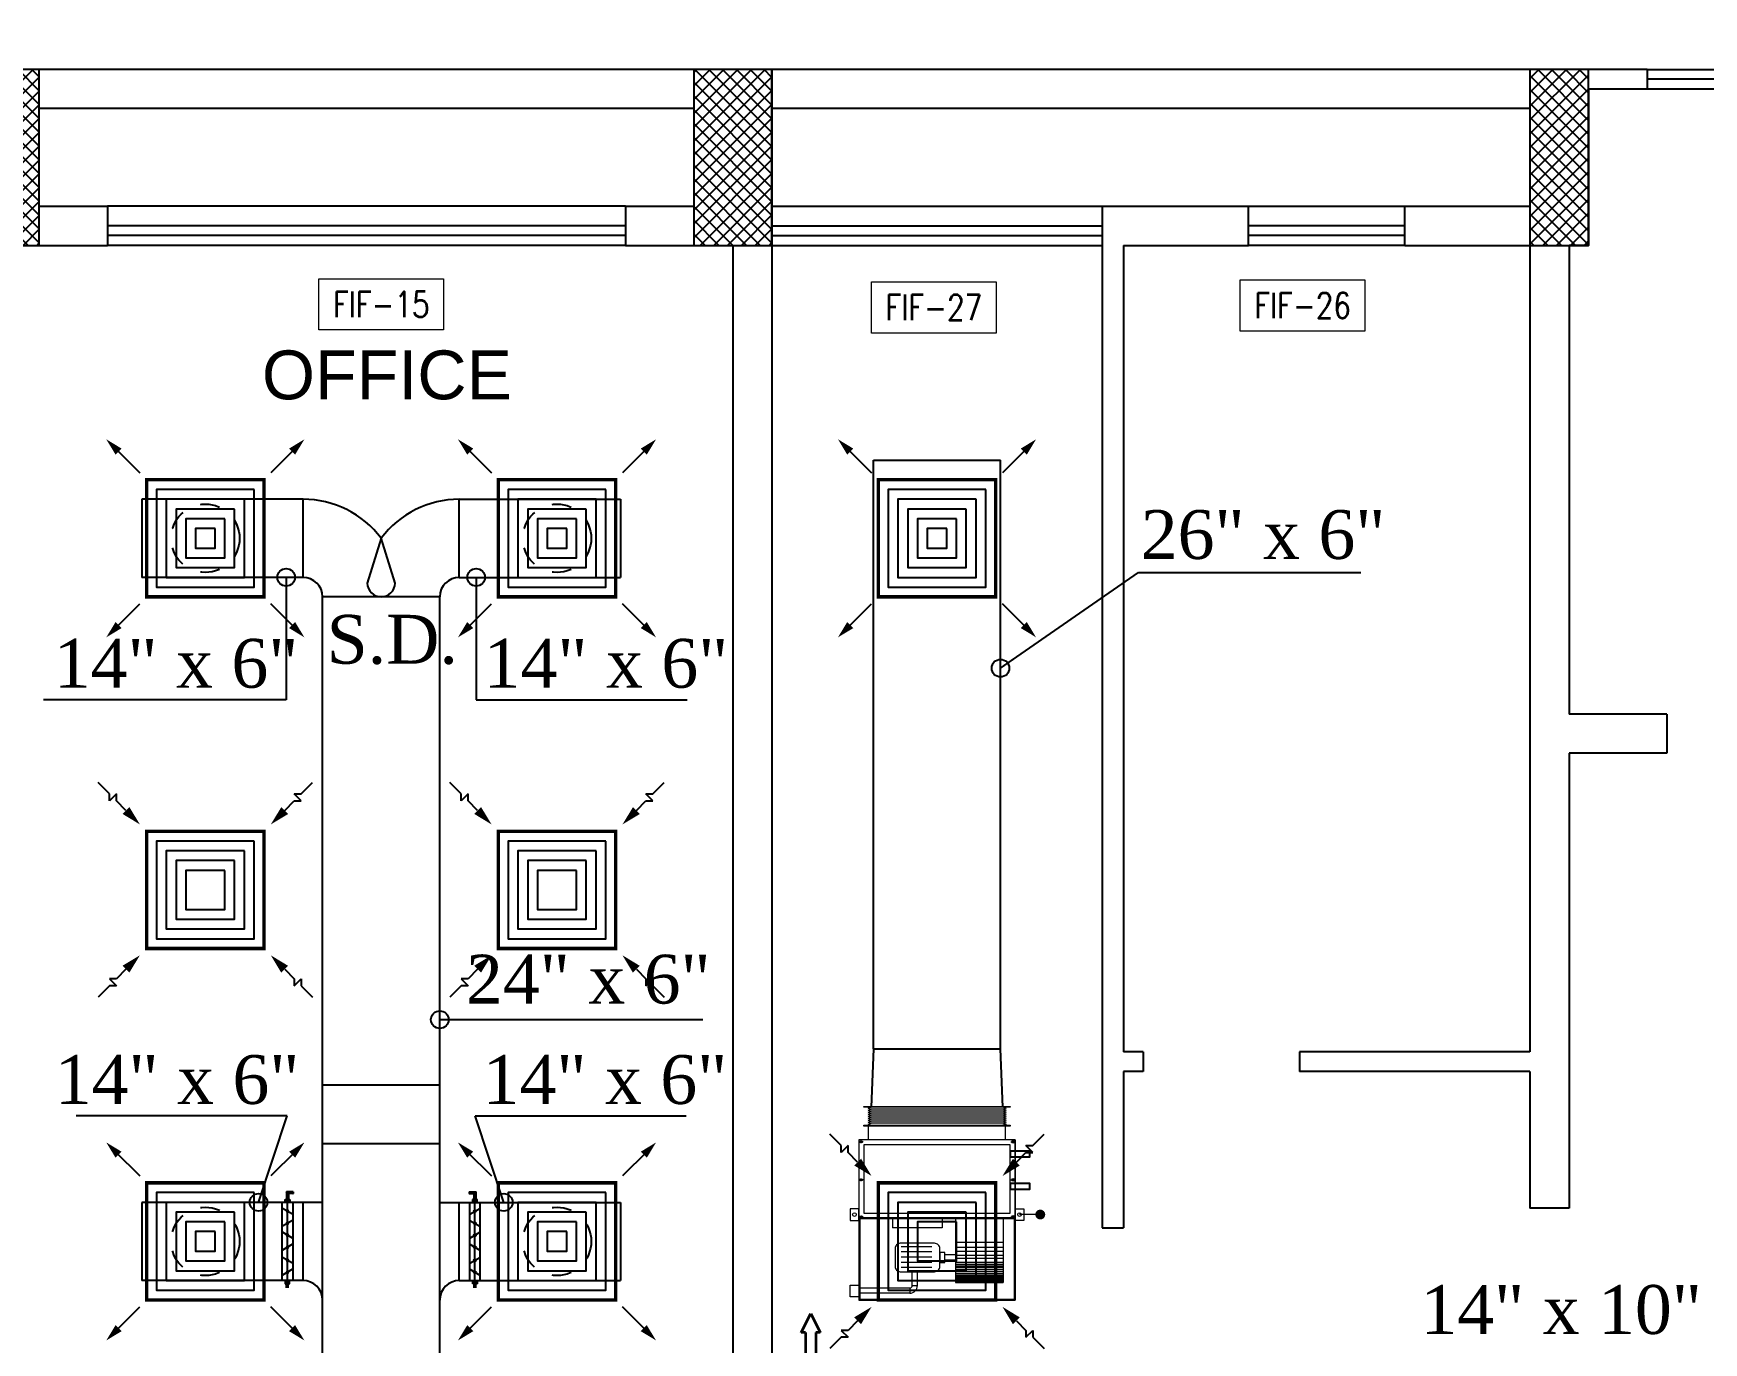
# Model space of a CAD drawing. Extents: x -432 to -365, y -145 to 173.
# Drawn here: x -390.44 to -381.9, y 78.29 to 84.99 of the extents above; entities that cross this region are included whole.
import ezdxf
from ezdxf.enums import TextEntityAlignment as Align

# ---------------------------------------------------------------- set-up
doc = ezdxf.new("R2010")
doc.units = 0
doc.header["$MEASUREMENT"] = 0
for name, pattern in [('DASHDOT', [1, 0.5, -0.25, 0, -0.25]), ('HIDDEN', [0.375, 0.25, -0.125]), ('HIDDEN-Z', [3, 2, -1])]:
    doc.linetypes.add(name, pattern=pattern)
for name, color, linetype in [('01_AC-EQUIP', 206, 'Continuous'), ('03_AC-S.DUCT', 5, 'Continuous'), ('12-AC-FL.CONN.', 2, 'Continuous'), ('A.C.VOLUM DAMPER', 2, 'Continuous'), ('COLHATCH', 5, 'Continuous'), ('column', 6, 'Continuous'), ('elev', 2, 'Continuous'), ('M-CH-WP-R', 40, 'HIDDEN-Z'), ('M-CH-WP-S', 142, 'Continuous'), ('M-DIFUSER', 195, 'Continuous'), ('M-DUCT-RA', 30, 'Continuous'), ('M-DUCT-SA', 5, 'Continuous'), ('WALL', 4, 'Continuous'), ('WIN', 5, 'Continuous'), ('ZONE TEXT', 73, 'Continuous')]:
    doc.layers.add(name, color=color, linetype=linetype)
for name, color, linetype, lineweight in [('04-AC_F.A.DUCT', 4, 'Continuous', 35), ('A-SYMB-RMNU', 4, 'Continuous', 9), ('AC-TEXT', 15, 'Continuous', 30)]:
    doc.layers.add(name, color=color, linetype=linetype, lineweight=lineweight)
doc.styles.add('AC', font='romans.shx', dxfattribs={"height": 0.2})
doc.styles.add('ARABY', font='sosa.shx')
doc.styles.add('ROMANS-TITLE', font='ROMANS.shx', dxfattribs={"width": 0.8})
doc.dimstyles.new('IHAB', dxfattribs={"dimscale": 0, "dimtxt": 0.15, "dimasz": 0.09, "dimexe": 0.18, "dimexo": 0.0625, "dimgap": 0, "dimtad": 0, "dimtih": 1, "dimtoh": 1, "dimzin": 0, "dimdsep": 46, "dimtxsty": 'ARABY', "dimcen": 0.03, "dimse1": 1, "dimse2": 1, "dimclrd": 36, "dimclrt": 42, "dimadec": 0, "dimazin": 0, "dimtfac": 1, "dimtmove": 1, "dimatfit": 3, "dimldrblk": 'ORIGIN', "dimfxl": 1, "dimtolj": 1, "dimtzin": 0, "dimarcsym": 0})
pattern_1 = [(45, (-202.924395, -132.77691), (-0.035355339, 0.035355339), []), (135, (-202.924395, -132.77691), (-0.035355339, -0.035355339), [])]

# ---------------------------------------------------------------- blocks, each defined once
blk = doc.blocks.new('*U251')
at = {"layer": 'M-DIFUSER', "ltscale": 5, "const_width": 18}
blk.add_lwpolyline([(-300, 300), (300, 300), (300, -300), (-300, -300)], close=True, dxfattribs=at)
at = {"layer": 'M-DIFUSER', "color": 21}
for points in [[(250, 250), (-250, 250), (-250, -250), (250, -250)], [(200, 200), (-200, 200), (-200, -200), (200, -200)], [(150, 150), (-150, 150), (-150, -150), (150, -150)], [(100, 100), (-100, 100), (-100, -100), (100, -100)], [(50, 50), (-50, 50), (-50, -50), (50, -50)]]:
    blk.add_lwpolyline(points, close=True, dxfattribs=at)
at = {"layer": 'M-DUCT-SA', "color": 5, "extrusion": (-5.07059e-20, -1.19855e-17, -1)}
blk.add_line((-461.1, 461.1), (-335.4, 335.4), dxfattribs=at)
at = {"layer": 'M-DUCT-SA', "color": 5, "extrusion": (-1.19855e-17, 5.07059e-20, -1)}
blk.add_line((461.1, 461.1), (335.4, 335.4), dxfattribs=at)
at = {"layer": 'M-DUCT-SA', "color": 5, "extrusion": (1.19855e-17, -5.07059e-20, -1)}
blk.add_line((-461.1, -461.1), (-335.4, -335.4), dxfattribs=at)
at = {"layer": 'M-DUCT-SA', "color": 5, "extrusion": (5.07059e-20, 1.19855e-17, -1)}
blk.add_line((461.1, -461.1), (335.4, -335.4), dxfattribs=at)
at = {"layer": 'M-DUCT-SA', "color": 5, "extrusion": (-5.07059e-20, -1.19855e-17, -1)}
blk.add_solid([(459.6, 428.4), (428.6, 459.4), (506.9, 506.9)], dxfattribs=at)
at = {"layer": 'M-DUCT-SA', "color": 5, "extrusion": (5.07059e-20, -1.19855e-17, -1)}
blk.add_solid([(-459.6, 428.4), (-428.7, 459.4), (-506.9, 506.9)], dxfattribs=at)
at = {"layer": 'M-DUCT-SA', "color": 5, "extrusion": (1.19855e-17, -5.07059e-20, -1)}
blk.add_solid([(428.4, -459.6), (459.4, -428.6), (506.9, -506.9)], dxfattribs=at)
at = {"layer": 'M-DUCT-SA', "color": 5, "extrusion": (-1.19855e-17, -5.07059e-20, -1)}
blk.add_solid([(-428.4, -459.6), (-459.4, -428.6), (-506.9, -506.9)], dxfattribs=at)
blk = doc.blocks.new('*U254')
at = {"layer": 'M-DIFUSER', "ltscale": 5, "const_width": 18}
blk.add_lwpolyline([(-300, 300), (300, 300), (300, -300), (-300, -300)], close=True, dxfattribs=at)
at = {"layer": 'M-DIFUSER', "color": 21}
for points in [[(250, 250), (-250, 250), (-250, -250), (250, -250)], [(200, 200), (-200, 200), (-200, -200), (200, -200)], [(150, 150), (-150, 150), (-150, -150), (150, -150)], [(100, 100), (-100, 100), (-100, -100), (100, -100)]]:
    blk.add_lwpolyline(points, close=True, dxfattribs=at)
at = {"layer": 'M-DUCT-RA', "color": 30}
for p, q in [((-491, 491), (-548.9, 548.9)), ((491, 491), (548.9, 548.9)), ((-491, 455.4), (-491, 491)), ((-455.4, 491), (-491, 455.4)), ((-455.4, 455.4), (-455.4, 491)), ((-406.3, 406.3), (-455.4, 455.4)), ((406.3, 406.3), (455.4, 455.4)), ((455.4, 491), (491, 491)), ((491, 455.4), (455.4, 491)), ((455.4, 455.4), (491, 455.4)), ((-406.3, -406.3), (-455.4, -455.4)), ((406.3, -406.3), (455.4, -455.4)), ((-491, -491), (-548.9, -548.9)), ((-491, -455.4), (-455.4, -491)), ((-455.4, -455.4), (-491, -455.4)), ((-455.4, -491), (-491, -491)), ((455.4, -491), (491, -455.4)), ((455.4, -455.4), (455.4, -491)), ((491, -455.4), (491, -491)), ((491, -491), (548.9, -548.9))]:
    blk.add_line(p, q, dxfattribs=at)
for points in [[(-388.6, 424), (-423.7, 388.9), (-335, 335)], [(424, 388.6), (388.9, 423.7), (335, 335)], [(-424, -388.6), (-388.9, -423.7), (-335, -335)], [(388.6, -424), (423.7, -388.9), (335, -335)]]:
    blk.add_solid(points, dxfattribs=at)
blk = doc.blocks.new('A$C180A56EA')
at = {"layer": 'A.C.VOLUM DAMPER'}
h = blk.add_hatch(dxfattribs=at)
h.set_pattern_fill('ANSI31', color=256, scale=0.001, style=0)
h.set_pattern_definition([(45, (129.5106855, -230.48025158), (-8.838834765e-05, 8.838834765e-05), [])])
h.paths.add_polyline_path([(0.0459, 0.0039), (0.0459, 0.0065), (0.0401, 0.0065), (0.0401, -0.0027), (0.0459, -0.0027), (0.0459, 0), (0.0603, 0), (0.0603, 0.0128), (0.057, 0.0128), (0.057, 0.0039)])
for p, q in [((-0.1242, 0.0032), (-0.1161, 0.0032)), ((-0.1161, 0.0004), (-0.119, 0.0032)), ((-0.1185, 0), (-0.1161, 0.0024)), ((-0.1161, 0.0015), (-0.1179, 0.0032)), ((-0.1174, 0), (-0.1161, 0.0013)), ((-0.1161, 0.0026), (-0.1168, 0.0032)), ((-0.1163, 0), (-0.1161, 0.0001)), ((-0.1161, 0.0001), (-0.1104, 0.0058)), ((-0.1161, 0.0013), (-0.1116, 0.0058)), ((-0.1161, 0.0024), (-0.1127, 0.0058)), ((-0.1161, -0.0026), (-0.1161, 0.0058)), ((-0.1161, 0.0035), (-0.1138, 0.0058)), ((-0.1161, 0.0058), (-0.1099, 0.0058)), ((-0.1161, 0.0057), (-0.116, 0.0058)), ((-0.1161, 0.0046), (-0.1149, 0.0058)), ((-0.1161, -0.001), (-0.1099, 0.0053)), ((-0.1099, -0.0014), (-0.1161, 0.0048)), ((-0.1161, -0.0021), (-0.1099, 0.0042)), ((-0.1099, -0.0026), (-0.1161, 0.0037)), ((-0.1109, -0.0026), (-0.1161, 0.0026)), ((-0.112, -0.0026), (-0.1161, 0.0015)), ((-0.1131, -0.0026), (-0.1161, 0.0004)), ((-0.1099, -0.0003), (-0.116, 0.0058)), ((-0.1156, -0.0026), (-0.1099, 0.0031)), ((-0.1099, 0.0008), (-0.1149, 0.0058)), ((-0.1145, -0.0026), (-0.1099, 0.002)), ((-0.1099, 0.0019), (-0.1138, 0.0058)), ((-0.1134, -0.0026), (-0.1099, 0.0009)), ((-0.1128, 0.0019), (0.0401, 0.0019)), ((-0.1099, 0.003), (-0.1127, 0.0058)), ((-0.1099, 0.0041), (-0.1116, 0.0058)), ((-0.1099, 0.0052), (-0.1105, 0.0058)), ((0.0401, 0.0121), (-0.1099, 0.0121)), ((-0.0882, 0.0113), (-0.0994, -0.0075)), ((-0.0768, 0.0113), (-0.0656, -0.0075)), ((-0.0402, 0.0113), (-0.0514, -0.0075)), ((-0.0284, 0.0113), (-0.0173, -0.0075)), ((0.0056, 0.0113), (-0.0056, -0.0075)), ((0.0174, 0.0113), (0.0286, -0.0075)), ((0.0459, 0.0065), (0.0401, 0.0065)), ((0.0401, 0.0065), (0.0401, -0.0027)), ((0.0459, 0.0039), (0.0459, 0.0065)), ((0.057, 0.0039), (0.0459, 0.0039)), ((0.0603, 0.0128), (0.057, 0.0128)), ((0.057, 0.0128), (0.057, 0.0039)), ((0.0603, 0.0128), (0.0603, 0)), ((-0.1242, 0), (-0.1161, 0)), ((-0.1142, -0.0026), (-0.1161, -0.0007)), ((-0.1153, -0.0026), (-0.1161, -0.0018)), ((-0.1099, -0.0026), (-0.1161, -0.0026)), ((-0.1123, -0.0026), (-0.1099, -0.0003)), ((-0.1111, -0.0026), (-0.1099, -0.0014)), ((-0.11, -0.0026), (-0.1099, -0.0025)), ((-0.1099, -0.0083), (0.0401, -0.0083)), ((0.0401, -0.0027), (0.0459, -0.0027)), ((0.0603, 0), (0.0459, 0)), ((0.0459, -0.0027), (0.0459, 0))]:
    blk.add_line(p, q, dxfattribs=at)
at = {"layer": 'A.C.VOLUM DAMPER', "extrusion": (0, 0, -1)}
for centre, major_axis, start_param, end_param in [((-0.0938, 0.0019), (0.00135, 0.00135), 3.926991, 7.068583), ((-0.0938, 0.0019), (-0.00135, 0.00135), 2.356195, 5.497787), ((-0.0712, 0.0019), (0.00135, 0.00135), 3.926991, 7.068583), ((-0.0712, 0.0019), (-0.00135, 0.00135), 2.356195, 5.497787), ((-0.0458, 0.0019), (0.00135, 0.00135), 3.926991, 7.068583), ((-0.0458, 0.0019), (-0.00135, 0.00135), 2.356195, 5.497787), ((-0.0228, 0.0019), (0.00135, 0.00135), 3.926991, 7.068583), ((-0.0228, 0.0019), (-0.00135, 0.00135), 2.356194, 5.497787), ((0, 0.0019), (0.00135, 0.00135), 3.926991, 7.068583), ((0, 0.0019), (0.00135, 0.00135), 0.785398, 3.926991), ((0.023, 0.0019), (0.00135, 0.00135), 3.926991, 7.068583), ((0.023, 0.0019), (-0.00135, 0.00135), 2.356195, 5.497787)]:
    blk.add_ellipse(centre, major_axis=major_axis, ratio=1, start_param=start_param, end_param=end_param, dxfattribs=at)
blk = doc.blocks.new('A$C7E27466D')
at = {"layer": '01_AC-EQUIP', "color": 2, "lineweight": 20}
for p, q in [((-75.32, 98.15), (-73.71, 98.66)), ((-75.32, 98.15), (-73.71, 97.64)), ((-75.32, 97.13), (-73.71, 97.64)), ((-75.32, 97.13), (-73.71, 96.62)), ((-75.32, 96.11), (-73.71, 96.62)), ((-75.32, 96.11), (-73.71, 95.6)), ((-75.32, 95.09), (-73.71, 95.6)), ((-75.32, 95.09), (-73.71, 94.58)), ((-75.32, 94.07), (-73.71, 94.58)), ((-75.32, 94.07), (-73.71, 93.56)), ((-6.29, 97.64), (-73.71, 97.64)), ((-6.29, 96.62), (-73.71, 96.62)), ((-6.29, 95.6), (-73.71, 95.6)), ((-6.29, 94.58), (-73.71, 94.58)), ((-4.68, 98.15), (-6.29, 98.66)), ((-4.68, 98.15), (-6.29, 97.64)), ((-4.68, 97.13), (-6.29, 97.64)), ((-4.68, 97.13), (-6.29, 96.62)), ((-4.68, 96.11), (-6.29, 96.62)), ((-4.68, 96.11), (-6.29, 95.6)), ((-4.68, 95.09), (-6.29, 95.6)), ((-4.68, 95.09), (-6.29, 94.58)), ((-4.68, 94.07), (-6.29, 94.58)), ((-4.68, 94.07), (-6.29, 93.56)), ((-75.32, 93.06), (-73.71, 93.56)), ((-75.32, 93.06), (-73.71, 92.55)), ((-75.32, 92.04), (-73.71, 92.55)), ((-75.32, 92.04), (-73.71, 91.53)), ((-75.32, 91.02), (-73.71, 91.53)), ((-75.32, 91.02), (-73.71, 90.51)), ((-75.32, 90), (-73.71, 90.51)), ((-75.32, 90), (-73.71, 89.49)), ((-6.29, 93.56), (-73.71, 93.56)), ((-6.29, 92.55), (-73.71, 92.55)), ((-6.29, 91.53), (-73.71, 91.53)), ((-6.29, 90.51), (-73.71, 90.51)), ((-4.68, 93.06), (-6.29, 93.56)), ((-4.68, 93.06), (-6.29, 92.55)), ((-4.68, 92.04), (-6.29, 92.55)), ((-4.68, 92.04), (-6.29, 91.53)), ((-4.68, 91.02), (-6.29, 91.53)), ((-4.68, 91.02), (-6.29, 90.51)), ((-4.68, 90), (-6.29, 90.51)), ((-4.68, 90), (-6.29, 89.49))]:
    blk.add_line(p, q, dxfattribs=at)
at = {"layer": '01_AC-EQUIP', "color": 1, "lineweight": 20}
for p, q in [((-75, 82), (-75, 88.99)), ((-5, 82), (-5, 88.99)), ((-77.81, 81.04), (-79.88, 81.04)), ((-78.89, 80.34), (-78.89, 81.67)), ((-2.19, 81.04), (-0.12, 81.04)), ((-1.11, 80.34), (-1.11, 81.67)), ((0, 82), (0, 0)), ((-77.81, 61.54), (-79.88, 61.54)), ((-78.89, 60.84), (-78.89, 62.17)), ((-2.19, 61.54), (-0.12, 61.54)), ((-1.11, 60.84), (-1.11, 62.17)), ((-78.89, 41.84), (-78.89, 43.17)), ((-1.11, 41.84), (-1.11, 43.17)), ((-77.81, 42.54), (-79.88, 42.54)), ((-62.71, 42), (-62.71, 37.03)), ((-37.29, 37.03), (-62.71, 37.03)), ((-37.29, 42), (-37.29, 37.03)), ((-30.6, 42), (-30.6, 9.05)), ((-6.17, 42), (-6.17, 9.05)), ((-2.19, 42.54), (-0.12, 42.54)), ((-58.35, 27.43), (-42.69, 27.43)), ((-6.17, 29.53), (-30.6, 29.53)), ((-30.6, 27), (-6.17, 27)), ((-58.35, 24.77), (-42.69, 24.77)), ((-58.35, 22.11), (-42.69, 22.11)), ((-58.35, 19.45), (-42.69, 19.45)), ((-30.6, 23.1), (-36.03, 23.1)), ((-30.6, 20.44), (-36.03, 20.44)), ((-30.6, 25), (-6.17, 25)), ((-30.6, 23), (-6.17, 23)), ((-30.6, 21.4), (-6.17, 21.4)), ((-30.6, 19.38), (-6.17, 19.38)), ((-30.6, 18.4), (-6.17, 18.4)), ((-30.6, 17.52), (-6.17, 17.52)), ((-58.35, 16.79), (-42.69, 16.79)), ((-52.66, 7.45), (-52.66, 14.49)), ((-50, 7.45), (-50, 14.49)), ((-30.6, 16.8), (-6.17, 16.8)), ((-30.6, 15.79), (-6.17, 15.79)), ((-30.6, 14.78), (-6.17, 14.78)), ((-30.6, 13.8), (-6.17, 13.8)), ((-30.6, 12.93), (-6.17, 12.93)), ((-30.6, 12.21), (-6.17, 12.21)), ((-30.6, 11.53), (-6.17, 11.53)), ((-30.6, 11.03), (-6.17, 11.03)), ((-30.6, 10.62), (-6.17, 10.62)), ((-30.6, 10.27), (-6.17, 10.27)), ((-30.6, 9.94), (-6.17, 9.94)), ((-30.6, 9.63), (-6.17, 9.63)), ((-30.6, 9.39), (-6.17, 9.39)), ((-30.6, 9.2), (-6.17, 9.2)), ((-30.6, 9.05), (-6.17, 9.05)), ((-30.6, 9.05), (-6.17, 9.05)), ((-53.99, 6.12), (-79.58, 6.12)), ((-53.99, 3.46), (-79.58, 3.46)), ((-53.99, 6.12), (-53.99, 3.46)), ((-52.66, 7.45), (-50, 7.45))]:
    blk.add_line(p, q, dxfattribs=at)
at = {"layer": '01_AC-EQUIP', "color": 4, "lineweight": 20}
blk.add_line((12.85, 43.76), (2.26, 43.76), dxfattribs=at)
at = {"layer": '01_AC-EQUIP', "color": 1, "linetype": 'DASHDOT', "lineweight": 20}
blk.add_line((-30.6, 16.8), (-6.17, 16.8), dxfattribs=at)
at = {"layer": '01_AC-EQUIP', "color": 2, "lineweight": 20}
for points in [[(-77.5, 98.66), (-77.5, 99.16), (-2.5, 99.16), (-2.5, 98.66)], [(-77.5, 88.99), (-77.5, 89.49), (-2.5, 89.49), (-2.5, 88.99)]]:
    blk.add_lwpolyline(points, close=True, dxfattribs=at)
at = {"layer": '01_AC-EQUIP', "color": 1, "lineweight": 20}
for points in [[(-80, 42), (0, 42), (0, 82), (-80, 82)], [(-77.5, 44.5), (-2.5, 44.5), (-2.5, 79.5), (-77.5, 79.5)], [(-84.4, 40.68), (-80, 40.68), (-80, 46.67), (-84.4, 46.67)], [(4.4, 40.68), (0, 40.68), (0, 46.67), (4.4, 46.67)], [(-80, 42), (-80, 0), (0, 0), (0, 42)], [(-79.58, 41.58), (-79.58, 0.42), (-0.42, 0.42), (-0.42, 41.58)], [(-38.56, 19.25), (-36.03, 19.25), (-36.03, 24.29), (-38.56, 24.29)], [(-84.4, 7.57), (-80, 7.57), (-80, 1.58), (-84.4, 1.58)]]:
    blk.add_lwpolyline(points, close=True, dxfattribs=at)
at = {"layer": '01_AC-EQUIP', "color": 4, "lineweight": 20, "const_width": 2.52}
blk.add_lwpolyline([(12.58, 44.99, 1), (13.12, 42.53, 1)], format="xyb", close=True, dxfattribs=at)
at = {"layer": '01_AC-EQUIP', "color": 1, "lineweight": 20}
blk.add_lwpolyline([(-58.78, 14.49), (-41.22, 14.49, 0.414214), (-38.56, 17.15), (-38.56, 26.39, 0.414214), (-41.22, 29.05), (-58.78, 29.05, 0.414214), (-61.44, 26.39), (-61.44, 17.15, 0.414214)], format="xyb", close=True, dxfattribs=at)
for centre in [(-82.26, 43.76), (2.26, 43.76)]:
    blk.add_circle(centre, 0.932, dxfattribs=at)
for radius in [1.33, 3.99]:
    blk.add_arc((-53.99, 7.45), radius, 270.00061, 0.00061, dxfattribs=at)
for centre, major_axis, start_param, end_param in [((-78.89, 81.04), (-0.827, 0), -1.570796, 4.712389), ((-78.89, 81.04), (-0.47, 0), 3.141593, 9.424778), ((-78.89, 61.54), (-0.827, 0), -1.570796, 4.712389), ((-78.89, 61.54), (-0.47, 0), 3.141593, 9.424778), ((-78.89, 42.54), (-0.827, 0), -1.570796, 4.712389), ((-78.89, 42.54), (-0.47, 0), 3.141593, 9.424778)]:
    blk.add_ellipse(centre, major_axis=major_axis, ratio=0.646018, start_param=start_param, end_param=end_param, dxfattribs=at)
at = {"layer": '01_AC-EQUIP', "color": 1, "lineweight": 20, "extrusion": (0, 0, -1)}
for centre, major_axis, start_param, end_param in [((-1.11, 81.04), (0.827, 0), -1.570796, 4.712389), ((-1.11, 81.04), (0.47, 0), 3.141593, 9.424778), ((-1.11, 61.54), (0.827, 0), -1.570796, 4.712389), ((-1.11, 61.54), (0.47, 0), 3.141593, 9.424778), ((-1.11, 42.54), (0.827, 0), -1.570796, 4.712389), ((-1.11, 42.54), (0.47, 0), 3.141593, 9.424778)]:
    blk.add_ellipse(centre, major_axis=major_axis, ratio=0.646018, start_param=start_param, end_param=end_param, dxfattribs=at)
at = {"layer": 'M-CH-WP-R', "color": 6, "linetype": 'ByBlock', "ltscale": 1.5}
blk.add_lwpolyline([(-2.5, 76.23), (-2.5, 73.23), (7.5, 73.23), (7.5, 76.23)], close=True, dxfattribs=at)
at = {"layer": 'M-CH-WP-S', "color": 5, "linetype": 'ByBlock', "ltscale": 1.5}
blk.add_lwpolyline([(-2.5, 59.73), (-2.5, 56.73), (7.5, 56.73), (7.5, 59.73)], close=True, dxfattribs=at)
blk = doc.blocks.new('A$C4397250F')
at = {"layer": '04-AC_F.A.DUCT'}
for p, q in [((0, 0), (-0.0241, -0.0482)), ((0.0241, -0.0482), (0, 0)), ((-0.0241, -0.0482), (-0.0132, -0.0482)), ((-0.0132, -0.0482), (-0.0132, -0.1443)), ((0.0132, -0.0482), (0.0241, -0.0482)), ((0.0132, -0.0482), (0.0132, -0.1443)), ((0, -0.1288), (-0.0132, -0.1443)), ((0.0132, -0.1443), (0, -0.1288))]:
    blk.add_line(p, q, dxfattribs=at)
blk = doc.blocks.new('A-ROOM')
at = {"layer": 'A-SYMB-RMNU'}
blk.add_lwpolyline([(-425, 175), (425, 175), (425, -175), (-425, -175)], close=True, dxfattribs=at)
at = {"layer": 'A-SYMB-RMNU', "style": 'ROMANS-TITLE', "width": 0.8}
blk.add_attdef('ROOM-NO', text='', height=175, dxfattribs=at).set_placement((0, 0), align=Align.MIDDLE)

msp = doc.modelspace()

# ---------------------------------------------------------------- hatches: boundary and pattern name
at = {"layer": 'COLHATCH', "linetype": 'Continuous'}
h = msp.add_hatch(dxfattribs=at)
h.set_pattern_fill('_USER', color=252, scale=0.05, angle=45, style=0, double=1, pattern_type=0)
h.set_pattern_definition(pattern_1)
h.paths.add_polyline_path([(-382.4844, 84.8031), (-382.7844, 84.8031), (-382.7844, 83.9031), (-382.4844, 83.9031)])
h.paths.add_polyline_path([(-380.4844, 84.8031), (-381.2844, 84.8031), (-381.2844, 84.5031), (-380.4844, 84.5031)])
h.paths.add_polyline_path([(-380.6844, 79.2231), (-381.4844, 79.2231), (-381.4844, 78.9231), (-380.6844, 78.9231)])
h.paths.add_polyline_path([(-378.1344, 79.2231), (-378.9344, 79.2231), (-378.9344, 78.9231), (-378.1344, 78.9231)])
h.paths.add_polyline_path([(-378.5344, 82.8031), (-378.8344, 82.8031), (-378.8344, 82.2031), (-378.5344, 82.2031)])
h.paths.add_polyline_path([(-380.3919, 67.9531), (-381.4919, 67.9531), (-381.4919, 67.6531), (-380.6389, 67.6531, -0.011587), (-380.6548, 66.9674), (-380.4051, 66.9565, 0.01656)])
h.paths.add_polyline_path([(-380.5864, 65.2231), (-380.8398, 65.2231, -0.040808), (-381.4283, 62.8842), (-381.1918, 62.8031, 0.04151)])
h.paths.add_polyline_path([(-382.4844, 65.8231), (-382.7844, 65.8231), (-382.7844, 64.9231), (-382.4844, 64.9231)])
h.paths.add_polyline_path([(-386.6144, 65.8231), (-387.0144, 65.8231), (-387.0144, 64.9231), (-386.6144, 64.9231)])
h.paths.add_polyline_path([(-390.4144, 65.8231), (-390.8644, 65.8231), (-390.8644, 64.9231), (-390.4144, 64.9231)])
h.paths.add_polyline_path([(-390.6644, 64.0031), (-390.9644, 64.0031), (-390.9644, 63.1031), (-390.6644, 63.1031)])
h.paths.add_polyline_path([(-398.6644, 65.8231), (-398.9644, 65.8231), (-398.9644, 64.9231), (-398.6644, 64.9231)])
h.paths.add_polyline_path([(-398.6644, 64.0031), (-398.9644, 64.0031), (-398.9644, 63.1031), (-398.6644, 63.1031)])
h.paths.add_polyline_path([(-398.6644, 83.6531), (-398.9644, 83.6531), (-398.9644, 83.0531), (-398.6644, 83.0531)])
h.paths.add_polyline_path([(-390.4144, 84.8031), (-390.8644, 84.8031), (-390.8644, 83.9031), (-390.4144, 83.9031)])
h.paths.add_polyline_path([(-398.6644, 87.0031), (-398.9644, 87.0031), (-398.9644, 86.4031), (-398.6644, 86.4031)])
h.paths.add_polyline_path([(-400.0144, 84.8031), (-405.7144, 84.8031), (-405.7144, 83.0531), (-405.4144, 83.0531), (-405.4144, 84.5031), (-400.3144, 84.5031), (-400.3144, 83.0531), (-400.0144, 83.0531)])
h.paths.add_polyline_path([(-405.4144, 87.0031), (-405.7144, 87.0031), (-405.7144, 86.4031), (-405.4144, 86.4031)])
h.paths.add_polyline_path([(-414.7644, 84.8031), (-415.2144, 84.8031), (-415.2144, 83.9031), (-414.7644, 83.9031)])
h.paths.add_polyline_path([(-418.5644, 84.8031), (-418.9644, 84.8031), (-418.9644, 83.9031), (-418.5644, 83.9031)])
h.paths.add_polyline_path([(-422.8444, 84.8031), (-423.1444, 84.8031), (-423.1444, 83.9031), (-422.8444, 83.9031)])
h.paths.add_polyline_path([(-424.3444, 84.8031), (-425.1444, 84.8031), (-425.1444, 84.5031), (-424.3444, 84.5031)])
h.paths.add_polyline_path([(-426.7944, 82.8031), (-427.0944, 82.8031), (-427.0944, 82.2031), (-426.7944, 82.2031)])
h.paths.add_polyline_path([(-424.1444, 79.2231), (-424.9444, 79.2231), (-424.9444, 78.9231), (-424.1444, 78.9231)])
h.paths.add_polyline_path([(-426.6944, 79.2231), (-427.4944, 79.2231), (-427.4944, 78.9231), (-426.6944, 78.9231)])
h.paths.add_polyline_path([(-426.6944, 74.2231), (-427.4944, 74.2231), (-427.4944, 73.9231), (-426.6944, 73.9231)])
h.paths.add_polyline_path([(-424.1444, 74.1731), (-425.0444, 74.1731), (-425.0444, 73.9231), (-424.1444, 73.9231)])
h.paths.add_polyline_path([(-424.1369, 67.9531), (-425.2369, 67.9531, 0.01656), (-425.2237, 66.9565), (-424.974, 66.9674, -0.011587), (-424.9898, 67.6531), (-424.1369, 67.6531)])
h.paths.add_polyline_path([(-424.789, 65.2231), (-425.0424, 65.2231, 0.04151), (-424.437, 62.8031), (-424.2005, 62.8842, -0.040808)])
h.paths.add_polyline_path([(-422.8444, 65.8231), (-423.1444, 65.8231), (-423.1444, 64.9231), (-422.8444, 64.9231)])
h.paths.add_polyline_path([(-418.6144, 65.8231), (-419.0144, 65.8231), (-419.0144, 64.9231), (-418.6144, 64.9231)])
h.paths.add_polyline_path([(-414.7644, 65.8231), (-415.2144, 65.8231), (-415.2139, 64.9231), (-414.7639, 64.9231)])
h.paths.add_polyline_path([(-414.6644, 64.0031), (-414.9644, 64.0031), (-414.9644, 63.1031), (-414.6644, 63.1031)])
h.paths.add_polyline_path([(-406.6644, 65.8231), (-406.9644, 65.8231), (-406.9644, 64.9231), (-406.6644, 64.9231)])
h.paths.add_polyline_path([(-406.6644, 64.0031), (-406.9644, 64.0031), (-406.9644, 63.1031), (-406.6644, 63.1031)])
h = msp.add_hatch(dxfattribs=at)
h.set_pattern_fill('_USER', color=252, scale=0.05, angle=45, style=0, double=1, pattern_type=0)
h.set_pattern_definition(pattern_1)
h.paths.add_polyline_path([(-386.6644, 84.8031), (-387.0644, 84.8031), (-387.0644, 83.9031), (-386.6644, 83.9031)])

# ---------------------------------------------------------------- linework, layer by layer
at = {"layer": '03_AC-S.DUCT', "linetype": 'Continuous'}
for p, q in [((-386.1444, 79.7897), (-386.1444, 82.8031)), ((-386.1444, 82.8031), (-385.4944, 82.8031)), ((-385.4944, 79.7897), (-385.4944, 82.8031)), ((-389.0644, 82.6031), (-389.8894, 82.6031)), ((-389.8894, 82.6031), (-389.8894, 82.2031)), ((-389.0644, 82.2031), (-389.0644, 82.6031)), ((-388.2644, 82.2031), (-388.2644, 82.6031)), ((-388.2644, 82.6031), (-387.4394, 82.6031)), ((-388.2644, 82.2031), (-388.2644, 82.6031)), ((-387.4394, 82.6031), (-387.4394, 82.2031)), ((-389.0644, 82.2031), (-389.8894, 82.2031)), ((-388.2644, 82.2031), (-387.4394, 82.2031)), ((-388.9644, 77.5228), (-388.9644, 82.1031)), ((-388.3644, 82.1031), (-388.9644, 82.1031)), ((-388.3644, 77.5228), (-388.3644, 82.1031)), ((-386.1444, 79.7897), (-386.1565, 79.4897)), ((-386.1444, 79.7897), (-385.4944, 79.7897)), ((-385.4823, 79.4897), (-385.4944, 79.7897)), ((-388.3644, 79.6031), (-388.9644, 79.6031)), ((-388.3644, 79.3031), (-388.9644, 79.3031)), ((-388.9644, 79.0031), (-389.8894, 79.0031)), ((-389.8894, 79.0031), (-389.8894, 78.6031)), ((-389.0644, 78.6031), (-389.0644, 79.0031)), ((-388.3644, 79.0031), (-387.4394, 79.0031)), ((-388.2644, 78.6031), (-388.2644, 79.0031)), ((-387.4394, 79.0031), (-387.4394, 78.6031)), ((-389.0644, 78.6031), (-389.8894, 78.6031)), ((-388.2644, 78.6031), (-387.4394, 78.6031))]:
    msp.add_line(p, q, dxfattribs=at)
for centre, radius, start, end in [((-389.0644, 82.1031), 0.5, 36.8699, 90), ((-388.2644, 82.1031), 0.5, 90, 143.1301), ((-389.0644, 82.1031), 0.1, 0, 90), ((-388.2644, 82.1031), 0.1, 90, 180), ((-389.0644, 78.5031), 0.1, 0, 90), ((-388.2644, 78.5031), 0.1, 90, 180)]:
    msp.add_arc(centre, radius, start, end, dxfattribs=at)
at = {"layer": '12-AC-FL.CONN.', "linetype": 'HIDDEN', "ltscale": 0.25}
for centre in [(-389.5644, 82.4031), (-387.7644, 82.4031), (-389.5644, 78.8031), (-387.7644, 78.8031)]:
    msp.add_circle(centre, 0.175, dxfattribs=at)
at = {"layer": 'A.C.VOLUM DAMPER'}
for p, q in [((-388.6644, 82.4031), (-388.7354, 82.1741)), ((-388.5934, 82.1741), (-388.6644, 82.4031))]:
    msp.add_line(p, q, dxfattribs=at)
msp.add_arc((-388.6644, 82.1741), 0.071, 180, 0, dxfattribs=at)
at = {"layer": 'column', "color": 252}
for points in [[(-390.8644, 83.9031), (-390.4144, 83.9031), (-390.4144, 84.8031), (-390.8644, 84.8031)], [(-386.6644, 84.8031), (-387.0644, 84.8031), (-387.0644, 83.9031), (-386.6644, 83.9031)], [(-387.0644, 83.9031), (-386.6644, 83.9031), (-386.6644, 84.8031), (-387.0644, 84.8031)], [(-382.7844, 83.9031), (-382.4844, 83.9031), (-382.4844, 84.8031), (-382.7844, 84.8031)]]:
    msp.add_lwpolyline(points, close=True, dxfattribs=at)
at = {"layer": 'elev', "color": 252}
for p, q in [((-387.0644, 84.8031), (-390.4144, 84.8031)), ((-382.7844, 84.8031), (-386.6644, 84.8031)), ((-387.0644, 84.6031), (-390.4144, 84.6031)), ((-382.7844, 84.6031), (-386.6644, 84.6031))]:
    msp.add_line(p, q, dxfattribs=at)
at = {"layer": 'WALL', "color": 252, "linetype": 'Continuous'}
for p, q in [((-390.4144, 84.8031), (-390.8644, 84.8031)), ((-390.4144, 84.1031), (-390.4144, 84.8031)), ((-386.6644, 84.8031), (-387.0644, 84.8031)), ((-387.0644, 84.8031), (-387.0644, 84.1031)), ((-386.6644, 84.8031), (-386.6644, 77.9731)), ((-382.7844, 84.8031), (-382.7844, 84.1031)), ((-382.1844, 84.8031), (-382.7844, 84.8031)), ((-382.1844, 84.8031), (-382.1844, 84.7031)), ((-382.1844, 84.7031), (-382.4844, 84.7031)), ((-382.4844, 84.7031), (-382.4844, 83.9031)), ((-390.4144, 84.1031), (-390.0644, 84.1031)), ((-390.0644, 84.1031), (-390.0644, 83.9031)), ((-387.4144, 84.1031), (-387.4144, 83.9031)), ((-387.4144, 84.1031), (-387.0644, 84.1031)), ((-384.9744, 84.1031), (-384.9744, 78.8731)), ((-384.9744, 84.1031), (-384.2244, 84.1031)), ((-384.2244, 83.9031), (-384.2244, 84.1031)), ((-383.4244, 83.9031), (-383.4244, 84.1031)), ((-383.4244, 84.1031), (-382.7844, 84.1031)), ((-390.4444, 83.9031), (-390.0644, 83.9031)), ((-387.4144, 83.9031), (-386.8644, 83.9031)), ((-386.8644, 83.9031), (-386.8644, 75.7531)), ((-384.8644, 83.9031), (-384.8644, 79.7731)), ((-384.8644, 83.9031), (-384.2244, 83.9031)), ((-383.4244, 83.9031), (-382.7844, 83.9031)), ((-382.7844, 83.9031), (-382.7844, 79.7731)), ((-382.5844, 83.9031), (-382.5844, 81.5031)), ((-382.4844, 83.9031), (-382.5844, 83.9031)), ((-382.0844, 81.5031), (-382.5844, 81.5031)), ((-382.0844, 81.5031), (-382.0844, 81.3031)), ((-382.5844, 81.3031), (-382.5844, 78.9731)), ((-382.0844, 81.3031), (-382.5844, 81.3031)), ((-384.7644, 79.7731), (-384.8644, 79.7731)), ((-384.7644, 79.7731), (-384.7644, 79.6731)), ((-382.7844, 79.7731), (-383.9644, 79.7731)), ((-383.9644, 79.7731), (-383.9644, 79.6731)), ((-384.8644, 79.6731), (-384.8644, 78.8731)), ((-384.7644, 79.6731), (-384.8644, 79.6731)), ((-382.7844, 79.6731), (-383.9644, 79.6731)), ((-382.7844, 79.6731), (-382.7844, 78.9731)), ((-382.5844, 78.9731), (-382.7844, 78.9731)), ((-384.9744, 78.8731), (-384.8644, 78.8731))]:
    msp.add_line(p, q, dxfattribs=at)
at = {"layer": 'WIN', "color": 252}
for p, q in [((-382.1844, 84.8031), (-381.3844, 84.8031)), ((-381.3844, 84.7531), (-382.1844, 84.7531)), ((-381.3844, 84.7031), (-382.1844, 84.7031)), ((-387.4144, 84.1031), (-390.0644, 84.1031)), ((-386.6644, 84.1031), (-384.9744, 84.1031)), ((-384.2244, 84.1031), (-383.4244, 84.1031)), ((-387.4144, 84.0031), (-390.0644, 84.0031)), ((-387.4144, 83.9531), (-390.0644, 83.9531)), ((-386.6644, 84.0031), (-384.9744, 84.0031)), ((-386.6644, 83.9531), (-384.9744, 83.9531)), ((-383.4244, 84.0031), (-384.2244, 84.0031)), ((-383.4244, 83.9531), (-384.2244, 83.9531)), ((-387.4144, 83.9031), (-390.0644, 83.9031)), ((-386.6644, 83.9031), (-384.9744, 83.9031)), ((-383.4244, 83.9031), (-384.2244, 83.9031))]:
    msp.add_line(p, q, dxfattribs=at)

# ---------------------------------------------------------------- block references
at = {"layer": '01_AC-EQUIP', "xscale": 0.009999999999990905, "yscale": 0.009999999999990905, "zscale": 0.01}
msp.add_blockref('A$C7E27466D', (-385.4194, 78.5031), dxfattribs=at)
at = {"layer": '04-AC_F.A.DUCT', "xscale": -2, "yscale": 2, "zscale": 2}
msp.add_blockref('A$C4397250F', (-386.4657, 78.4335), dxfattribs=at)
at = {"layer": 'A-SYMB-RMNU', "xscale": 0.0007500000000391083, "yscale": 0.0007500000000106866, "zscale": 0.00075}
for p, values in [((-388.6641, 83.6011), {'ROOM-NO': 'FIF-15'}), ((-385.8361, 83.585), {'ROOM-NO': 'FIF-27'}), ((-383.9487, 83.5951), {'ROOM-NO': 'FIF-26'})]:
    msp.add_blockref('A-ROOM', p, dxfattribs=at).add_auto_attribs(values)
at = {"layer": 'A.C.VOLUM DAMPER', "yscale": 2.666666656560324, "zscale": 2.666666656560353}
for p, xscale, rotation in [((-389.149, 78.8961), -2.666666656560324, 270), ((-388.1798, 78.8961), 2.666666656560324, 90)]:
    msp.add_blockref('A$C180A56EA', p, dxfattribs=dict(at, xscale=xscale, rotation=rotation))
at = {"layer": 'M-DIFUSER', "color": 21, "xscale": 0.0009999999999763531, "yscale": 0.001000000000004775, "zscale": 0.001}
for name, p in [('*U251', (-389.5644, 82.4031)), ('*U251', (-389.5644, 82.4031)), ('*U251', (-387.7644, 82.4031)), ('*U251', (-387.7644, 82.4031)), ('*U251', (-385.8194, 82.4031)), ('*U254', (-389.5644, 80.6031)), ('*U254', (-389.5644, 80.6031)), ('*U254', (-387.7644, 80.6031)), ('*U254', (-387.7644, 80.6031)), ('*U254', (-385.8194, 78.8031)), ('*U251', (-389.5644, 78.8031)), ('*U251', (-389.5644, 78.8031)), ('*U251', (-387.7644, 78.8031)), ('*U251', (-387.7644, 78.8031))]:
    msp.add_blockref(name, p, dxfattribs=at)

# ---------------------------------------------------------------- texts
at = {"layer": 'AC-TEXT', "color": 34, "linetype": 'Continuous', "char_height": 0.25, "width": 3.951459, "attachment_point": 7, "style": 'AC'}
for s, insert in [('\\A1;{\\fTimes New Roman|b0|i0|c0|p18;\\C256;26" x 6"}', (-384.7767, 82.2939)), ('\\A1;{\\fTimes New Roman|b0|i0|c0|p18;\\C256;S.D.}', (-388.9433, 81.7559)), ('\\A1;{\\fTimes New Roman|b0|i0|c0|p18;\\C256;14" x 6"}', (-390.3402, 81.6346)), ('\\A1;{\\fTimes New Roman|b0|i0|c0|p18;\\C256;14" x 6"}', (-388.1398, 81.6346)), ('\\A1;{\\fTimes New Roman|b0|i0|c0|p18;\\C256;24" x 6"}', (-388.2302, 80.0175)), ('\\A1;{\\fTimes New Roman|b0|i0|c0|p18;\\C256;14" x 6"}', (-390.3349, 79.5035)), ('\\A1;{\\fTimes New Roman|b0|i0|c0|p18;\\C256;14" x 6"}', (-388.145, 79.5035)), ('\\A1;{\\fTimes New Roman|b0|i0|c0|p18;\\C85;14" x 10"}', (-383.3454, 78.3256))]:
    msp.add_mtext(s, dxfattribs=dict(at, insert=insert))
at = {"layer": 'ZONE TEXT', "linetype": 'Continuous', "insert": (-389.2747, 83.3648), "char_height": 0.25, "width": 3.292883, "attachment_point": 1, "style": 'AC'}
msp.add_mtext('{\\fArial|b0|i0|c0|p34;OFFICE}', dxfattribs=at)

# ---------------------------------------------------------------- leaders
at = {"layer": '03_AC-S.DUCT', "linetype": 'Continuous'}
for points in [[(-389.1507, 82.2031), (-389.1507, 81.5769), (-390.3926, 81.5769)], [(-388.1783, 82.2031), (-388.1783, 81.5769), (-387.0986, 81.5769)], [(-385.4944, 81.7382), (-384.7878, 82.2283), (-383.6505, 82.2283)], [(-389.2918, 79.0031), (-389.1453, 79.4458), (-390.225, 79.4458)], [(-388.037, 79.0031), (-388.1835, 79.4458), (-387.1038, 79.4458)]]:
    msp.add_leader(points, dimstyle='IHAB', override={"dimscale": 1, "dimclrd": 34, "dimfxl": 0}, dxfattribs=at)
at = {"layer": 'AC-TEXT', "color": 34, "linetype": 'Continuous'}
msp.add_leader([(-388.3644, 79.9388), (-387.0177, 79.9388)], dimstyle='IHAB', override={"dimscale": 1, "dimclrd": 34, "dimfxl": 0}, dxfattribs=at)

doc.saveas('drawing.dxf')
